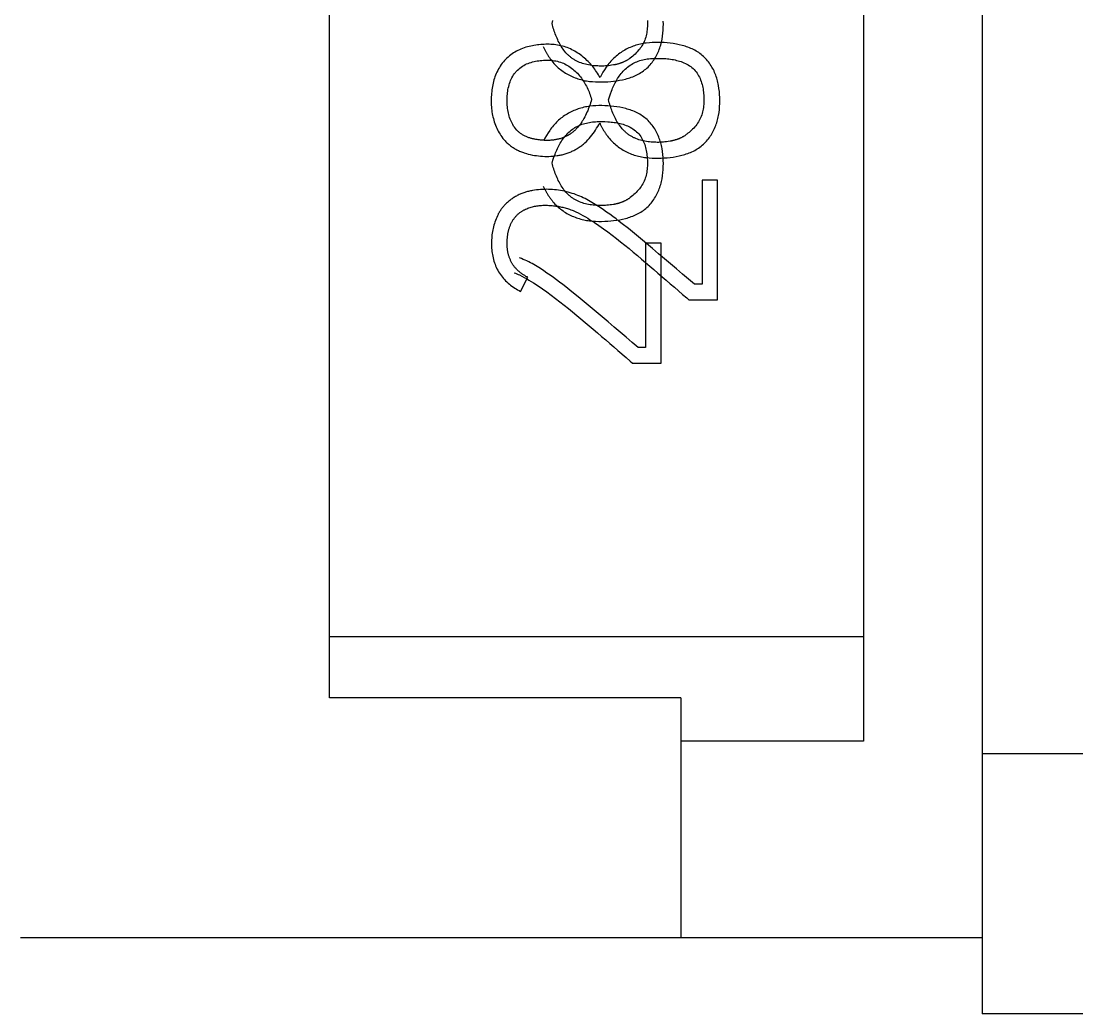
# Model space of a CAD drawing. Header units: inches. Extents: x 9000 to 22395, y 8106 to 17135.
# Drawn here: x 10300.83 to 10317.52, y 8293.79 to 8309.48 of the extents above; entities that cross this region are included whole.
import ezdxf

# ---------------------------------------------------------------- set-up
doc = ezdxf.new("R2010")
doc.units = ezdxf.units.IN
doc.header["$MEASUREMENT"] = 0
doc.layers.add('20000_FRONT_O', color=7, linetype='Continuous')
doc.layers.add('20500_FRONT_O_LABELING', color=7, linetype='Continuous')

msp = doc.modelspace()

# ---------------------------------------------------------------- linework, layer by layer
at = {"layer": '20000_FRONT_O', "linetype": 'Continuous'}
for p, q in [((10305.705, 8298.788), (10305.705, 8372.755)), ((10314.148, 8351.649), (10314.148, 8298.104)), ((10316.026, 8326.094), (10316.026, 8293.794)), ((10314.148, 8299.754), (10305.705, 8299.754)), ((10311.26, 8298.788), (10305.705, 8298.788)), ((10311.26, 8298.788), (10311.26, 8294.993)), ((10314.148, 8298.104), (10311.26, 8298.104)), ((10381.08, 8297.904), (10316.026, 8297.904)), ((10316.027, 8294.993), (10300.817, 8294.993)), ((10381.08, 8293.794), (10316.026, 8293.794))]:
    msp.add_line(p, q, dxfattribs=at)
at = {"layer": '20500_FRONT_O_LABELING', "linetype": 'Continuous'}
for p, q in [((10311.595, 8306.973), (10311.595, 8305.326)), ((10311.841, 8306.973), (10311.595, 8306.973)), ((10311.841, 8305.079), (10311.841, 8306.973)), ((10310.702, 8305.974), (10310.702, 8304.327)), ((10310.949, 8305.974), (10310.702, 8305.974)), ((10310.949, 8304.08), (10310.949, 8305.974)), ((10308.725, 8305.213), (10308.839, 8305.435)), ((10311.595, 8305.326), (10311.476, 8305.326)), ((10311.353, 8305.109), (10311.388, 8305.079)), ((10311.388, 8305.079), (10311.841, 8305.079)), ((10310.702, 8304.327), (10310.584, 8304.327)), ((10310.46, 8304.11), (10310.495, 8304.08)), ((10310.495, 8304.08), (10310.949, 8304.08))]:
    msp.add_line(p, q, dxfattribs=at)
for points in [[(10309.208, 8308.871), (10309.223, 8308.852), (10309.238, 8308.833), (10309.254, 8308.815), (10309.27, 8308.797), (10309.287, 8308.78), (10309.304, 8308.764), (10309.322, 8308.748), (10309.34, 8308.732), (10309.359, 8308.717), (10309.378, 8308.703), (10309.397, 8308.689), (10309.417, 8308.676), (10309.437, 8308.663), (10309.458, 8308.651), (10309.478, 8308.639), (10309.5, 8308.628), (10309.521, 8308.617), (10309.543, 8308.607), (10309.565, 8308.598), (10309.587, 8308.589), (10309.609, 8308.581), (10309.632, 8308.573), (10309.655, 8308.566), (10309.678, 8308.559), (10309.701, 8308.554), (10309.724, 8308.548), (10309.747, 8308.543), (10309.771, 8308.539), (10309.794, 8308.536), (10309.818, 8308.532), (10309.865, 8308.528), (10309.913, 8308.525), (10309.961, 8308.523), (10310.008, 8308.523), (10310.056, 8308.525), (10310.104, 8308.527), (10310.151, 8308.53), (10310.198, 8308.535), (10310.246, 8308.541), (10310.292, 8308.549), (10310.339, 8308.558), (10310.386, 8308.569), (10310.409, 8308.576), (10310.432, 8308.583), (10310.455, 8308.59), (10310.477, 8308.598), (10310.5, 8308.606), (10310.522, 8308.615), (10310.544, 8308.625), (10310.565, 8308.635), (10310.587, 8308.646), (10310.607, 8308.658), (10310.628, 8308.67), (10310.648, 8308.683), (10310.668, 8308.697), (10310.687, 8308.712), (10310.706, 8308.727), (10310.724, 8308.743), (10310.741, 8308.759), (10310.758, 8308.776), (10310.774, 8308.794), (10310.79, 8308.812), (10310.805, 8308.83), (10310.819, 8308.849), (10310.833, 8308.869), (10310.846, 8308.889), (10310.858, 8308.909), (10310.87, 8308.93), (10310.881, 8308.951), (10310.892, 8308.972), (10310.901, 8308.994), (10310.911, 8309.016), (10310.919, 8309.038), (10310.927, 8309.06), (10310.935, 8309.083), (10310.942, 8309.106), (10310.948, 8309.129), (10310.954, 8309.152), (10310.959, 8309.175), (10310.964, 8309.198), (10310.971, 8309.245), (10310.977, 8309.293), (10310.981, 8309.341), (10310.983, 8309.388), (10310.984, 8309.436), (10310.983, 8309.484)], [(10309.223, 8309.446), (10309.238, 8309.492)], [(10310.197, 8308.791), (10310.165, 8308.786), (10310.141, 8308.782), (10310.117, 8308.779), (10310.092, 8308.777), (10310.068, 8308.775), (10310.044, 8308.774), (10310.019, 8308.773), (10309.995, 8308.773), (10309.971, 8308.774), (10309.946, 8308.775), (10309.922, 8308.776), (10309.898, 8308.778), (10309.873, 8308.78), (10309.849, 8308.783), (10309.825, 8308.787), (10309.8, 8308.791), (10309.776, 8308.796), (10309.752, 8308.802), (10309.728, 8308.808), (10309.705, 8308.815), (10309.682, 8308.823), (10309.659, 8308.832), (10309.637, 8308.842), (10309.625, 8308.847), (10309.615, 8308.852), (10309.604, 8308.858), (10309.593, 8308.863), (10309.582, 8308.869), (10309.572, 8308.876), (10309.562, 8308.882), (10309.552, 8308.889), (10309.542, 8308.896), (10309.532, 8308.903), (10309.522, 8308.91), (10309.513, 8308.918), (10309.503, 8308.926), (10309.494, 8308.934), (10309.485, 8308.942), (10309.477, 8308.95), (10309.468, 8308.959), (10309.459, 8308.967), (10309.443, 8308.985), (10309.427, 8309.004), (10309.412, 8309.023), (10309.397, 8309.043), (10309.384, 8309.063), (10309.37, 8309.084), (10309.358, 8309.105), (10309.346, 8309.126), (10309.334, 8309.148), (10309.323, 8309.169), (10309.313, 8309.191), (10309.302, 8309.214), (10309.293, 8309.236), (10309.284, 8309.259), (10309.275, 8309.282), (10309.266, 8309.305), (10309.258, 8309.328), (10309.251, 8309.351), (10309.243, 8309.375), (10309.236, 8309.398), (10309.23, 8309.422), (10309.223, 8309.446)], [(10310.731, 8309.495), (10310.732, 8309.471), (10310.732, 8309.446), (10310.732, 8309.422), (10310.731, 8309.397), (10310.73, 8309.373), (10310.728, 8309.348), (10310.725, 8309.324), (10310.721, 8309.3), (10310.717, 8309.276), (10310.711, 8309.253), (10310.705, 8309.229), (10310.698, 8309.206), (10310.69, 8309.183), (10310.681, 8309.16), (10310.67, 8309.138), (10310.659, 8309.117), (10310.646, 8309.096), (10310.633, 8309.075), (10310.619, 8309.056), (10310.604, 8309.036), (10310.588, 8309.018), (10310.571, 8308.999), (10310.554, 8308.982), (10310.536, 8308.964), (10310.518, 8308.948), (10310.5, 8308.931), (10310.481, 8308.916), (10310.461, 8308.9)], [(10309.983, 8308.591), (10309.97, 8308.614), (10309.956, 8308.637), (10309.942, 8308.66), (10309.928, 8308.682), (10309.913, 8308.704), (10309.898, 8308.725), (10309.882, 8308.747), (10309.866, 8308.767), (10309.849, 8308.788), (10309.832, 8308.807), (10309.814, 8308.827), (10309.795, 8308.846), (10309.776, 8308.864), (10309.757, 8308.883), (10309.737, 8308.9), (10309.716, 8308.917), (10309.695, 8308.934), (10309.674, 8308.95), (10309.652, 8308.965), (10309.63, 8308.98), (10309.607, 8308.994), (10309.584, 8309.008), (10309.561, 8309.021), (10309.537, 8309.033), (10309.513, 8309.044), (10309.489, 8309.055), (10309.464, 8309.065), (10309.439, 8309.074), (10309.413, 8309.082), (10309.388, 8309.089), (10309.362, 8309.096), (10309.336, 8309.101), (10309.31, 8309.106), (10309.284, 8309.11), (10309.257, 8309.113), (10309.231, 8309.115), (10309.204, 8309.117), (10309.177, 8309.118), (10309.151, 8309.118), (10309.124, 8309.118), (10309.097, 8309.117), (10309.071, 8309.115), (10309.044, 8309.113), (10309.017, 8309.111), (10308.991, 8309.108), (10308.965, 8309.104), (10308.938, 8309.1), (10308.912, 8309.096), (10308.886, 8309.09), (10308.86, 8309.084), (10308.834, 8309.077), (10308.808, 8309.07), (10308.782, 8309.062), (10308.757, 8309.053), (10308.732, 8309.043), (10308.708, 8309.033), (10308.684, 8309.021), (10308.66, 8309.009), (10308.636, 8308.996), (10308.614, 8308.982), (10308.591, 8308.967), (10308.57, 8308.951), (10308.549, 8308.935), (10308.528, 8308.917), (10308.509, 8308.899), (10308.49, 8308.88), (10308.471, 8308.86), (10308.454, 8308.839), (10308.437, 8308.818), (10308.421, 8308.796), (10308.405, 8308.774), (10308.391, 8308.751), (10308.377, 8308.728), (10308.364, 8308.704), (10308.352, 8308.68), (10308.341, 8308.655), (10308.331, 8308.63), (10308.321, 8308.605), (10308.313, 8308.58), (10308.305, 8308.554), (10308.297, 8308.528), (10308.291, 8308.502), (10308.285, 8308.475), (10308.28, 8308.449), (10308.276, 8308.422), (10308.272, 8308.396), (10308.269, 8308.369), (10308.266, 8308.343), (10308.264, 8308.316), (10308.263, 8308.289), (10308.262, 8308.262), (10308.261, 8308.235), (10308.262, 8308.209), (10308.262, 8308.182), (10308.263, 8308.155), (10308.265, 8308.128), (10308.268, 8308.101), (10308.271, 8308.074), (10308.274, 8308.048), (10308.279, 8308.021), (10308.284, 8307.995), (10308.289, 8307.969), (10308.296, 8307.943), (10308.303, 8307.917), (10308.31, 8307.891), (10308.319, 8307.866), (10308.328, 8307.841), (10308.339, 8307.816), (10308.35, 8307.791), (10308.361, 8307.767), (10308.374, 8307.743), (10308.387, 8307.72), (10308.401, 8307.697), (10308.416, 8307.675), (10308.432, 8307.653), (10308.448, 8307.631), (10308.465, 8307.61), (10308.483, 8307.59)], [(10309.085, 8309.081), (10309.09, 8309.071), (10309.095, 8309.061), (10309.099, 8309.051), (10309.104, 8309.041), (10309.109, 8309.031), (10309.114, 8309.021), (10309.12, 8309.011), (10309.125, 8309.001), (10309.13, 8308.992), (10309.136, 8308.982), (10309.141, 8308.973), (10309.147, 8308.963), (10309.153, 8308.954), (10309.159, 8308.944), (10309.164, 8308.935), (10309.17, 8308.925), (10309.177, 8308.916), (10309.183, 8308.907), (10309.189, 8308.898), (10309.195, 8308.889), (10309.202, 8308.88), (10309.208, 8308.871)], [(10310.101, 8307.666), (10310.115, 8307.646), (10310.13, 8307.628), (10310.146, 8307.61), (10310.162, 8307.592), (10310.179, 8307.575), (10310.196, 8307.559), (10310.214, 8307.543), (10310.232, 8307.527), (10310.251, 8307.512), (10310.27, 8307.498), (10310.289, 8307.484), (10310.309, 8307.471), (10310.329, 8307.458), (10310.35, 8307.446), (10310.371, 8307.434), (10310.392, 8307.423), (10310.413, 8307.412), (10310.435, 8307.402), (10310.457, 8307.393), (10310.479, 8307.384), (10310.502, 8307.376), (10310.524, 8307.368), (10310.547, 8307.361), (10310.57, 8307.354), (10310.593, 8307.349), (10310.616, 8307.343), (10310.64, 8307.338), (10310.663, 8307.334), (10310.687, 8307.331), (10310.71, 8307.327), (10310.758, 8307.323), (10310.805, 8307.32), (10310.853, 8307.318), (10310.901, 8307.318), (10310.948, 8307.32), (10310.996, 8307.322), (10311.044, 8307.325), (10311.091, 8307.33), (10311.138, 8307.336), (10311.185, 8307.344), (10311.232, 8307.353), (10311.278, 8307.364), (10311.301, 8307.371), (10311.324, 8307.378), (10311.347, 8307.385), (10311.37, 8307.393), (10311.392, 8307.401), (10311.414, 8307.41), (10311.436, 8307.42), (10311.458, 8307.43), (10311.479, 8307.441), (10311.5, 8307.453), (10311.52, 8307.465), (10311.541, 8307.478), (10311.56, 8307.492), (10311.58, 8307.507), (10311.598, 8307.522), (10311.616, 8307.538), (10311.634, 8307.554), (10311.65, 8307.571), (10311.666, 8307.589), (10311.682, 8307.607), (10311.697, 8307.625), (10311.711, 8307.644), (10311.725, 8307.664), (10311.738, 8307.684), (10311.75, 8307.704), (10311.762, 8307.725), (10311.773, 8307.746), (10311.784, 8307.767), (10311.794, 8307.789), (10311.803, 8307.811), (10311.812, 8307.833), (10311.82, 8307.855), (10311.827, 8307.878), (10311.834, 8307.901), (10311.84, 8307.924), (10311.846, 8307.947), (10311.851, 8307.97), (10311.856, 8307.993), (10311.864, 8308.04), (10311.87, 8308.088), (10311.874, 8308.136), (10311.876, 8308.183), (10311.876, 8308.231), (10311.875, 8308.279), (10311.873, 8308.327), (10311.869, 8308.374), (10311.863, 8308.421), (10311.856, 8308.468), (10311.851, 8308.492), (10311.846, 8308.515), (10311.841, 8308.538), (10311.834, 8308.561), (10311.828, 8308.584), (10311.82, 8308.607), (10311.813, 8308.629), (10311.804, 8308.652), (10311.795, 8308.674), (10311.785, 8308.696), (10311.775, 8308.717), (10311.763, 8308.738), (10311.752, 8308.759), (10311.739, 8308.78), (10311.726, 8308.8), (10311.712, 8308.82), (10311.698, 8308.839), (10311.683, 8308.857), (10311.668, 8308.876), (10311.652, 8308.893), (10311.635, 8308.91), (10311.618, 8308.927), (10311.6, 8308.942), (10311.582, 8308.957), (10311.563, 8308.972), (10311.543, 8308.986), (10311.523, 8308.999), (10311.503, 8309.011), (10311.482, 8309.023), (10311.461, 8309.034), (10311.439, 8309.044), (10311.417, 8309.054), (10311.395, 8309.064), (10311.373, 8309.072), (10311.35, 8309.08), (10311.328, 8309.088), (10311.305, 8309.095), (10311.282, 8309.101), (10311.235, 8309.112), (10311.189, 8309.122), (10311.141, 8309.13), (10311.094, 8309.136), (10311.046, 8309.141), (10310.999, 8309.144), (10310.952, 8309.147), (10310.904, 8309.148), (10310.857, 8309.148), (10310.809, 8309.146), (10310.762, 8309.143), (10310.714, 8309.138), (10310.69, 8309.135), (10310.667, 8309.131), (10310.643, 8309.126), (10310.62, 8309.121), (10310.597, 8309.116), (10310.574, 8309.109), (10310.551, 8309.103), (10310.528, 8309.095), (10310.506, 8309.087), (10310.483, 8309.079), (10310.461, 8309.069), (10310.439, 8309.06), (10310.418, 8309.049), (10310.396, 8309.039), (10310.375, 8309.027), (10310.354, 8309.015), (10310.334, 8309.003), (10310.314, 8308.99), (10310.294, 8308.976), (10310.275, 8308.962), (10310.257, 8308.948), (10310.238, 8308.932), (10310.22, 8308.917), (10310.203, 8308.901), (10310.186, 8308.884), (10310.169, 8308.867), (10310.153, 8308.849), (10310.137, 8308.831), (10310.122, 8308.813), (10310.107, 8308.794), (10310.093, 8308.775), (10310.079, 8308.755), (10310.053, 8308.716), (10310.028, 8308.675), (10310.005, 8308.633), (10309.983, 8308.591)], [(10310.116, 8308.241), (10310.13, 8308.287), (10310.146, 8308.333), (10310.163, 8308.379), (10310.172, 8308.401), (10310.181, 8308.424), (10310.191, 8308.446), (10310.201, 8308.468), (10310.212, 8308.49), (10310.223, 8308.511), (10310.235, 8308.533), (10310.247, 8308.554), (10310.259, 8308.575), (10310.273, 8308.596), (10310.287, 8308.616), (10310.301, 8308.636), (10310.316, 8308.655), (10310.332, 8308.674), (10310.348, 8308.692), (10310.365, 8308.71), (10310.382, 8308.727), (10310.401, 8308.743), (10310.419, 8308.759), (10310.439, 8308.774), (10310.458, 8308.787), (10310.479, 8308.801), (10310.5, 8308.813), (10310.521, 8308.824), (10310.543, 8308.834), (10310.566, 8308.843), (10310.588, 8308.852), (10310.611, 8308.86), (10310.635, 8308.867), (10310.658, 8308.873), (10310.682, 8308.878), (10310.706, 8308.883), (10310.73, 8308.887), (10310.754, 8308.89), (10310.779, 8308.892), (10310.803, 8308.894), (10310.828, 8308.895), (10310.852, 8308.896), (10310.901, 8308.896), (10310.95, 8308.895), (10310.999, 8308.893), (10311.024, 8308.891), (10311.048, 8308.889), (10311.072, 8308.886), (10311.096, 8308.883), (10311.121, 8308.879), (10311.145, 8308.875), (10311.169, 8308.87), (10311.193, 8308.864), (10311.216, 8308.859), (10311.24, 8308.852), (10311.264, 8308.844), (10311.287, 8308.836), (10311.31, 8308.826), (10311.332, 8308.816), (10311.354, 8308.805), (10311.375, 8308.793), (10311.396, 8308.78), (10311.416, 8308.766), (10311.435, 8308.751), (10311.453, 8308.735), (10311.471, 8308.718), (10311.487, 8308.7), (10311.503, 8308.682), (10311.517, 8308.662), (10311.53, 8308.641), (10311.542, 8308.62), (10311.553, 8308.598), (10311.564, 8308.576), (10311.573, 8308.554), (10311.581, 8308.531), (10311.589, 8308.508), (10311.595, 8308.484), (10311.601, 8308.46), (10311.606, 8308.436), (10311.611, 8308.412), (10311.614, 8308.388), (10311.617, 8308.363), (10311.62, 8308.339), (10311.622, 8308.314), (10311.623, 8308.29), (10311.624, 8308.266), (10311.625, 8308.241), (10311.624, 8308.217), (10311.624, 8308.192), (10311.622, 8308.168), (10311.62, 8308.143), (10311.617, 8308.119), (10311.614, 8308.095), (10311.609, 8308.071), (10311.604, 8308.048), (10311.598, 8308.024), (10311.59, 8308.001), (10311.582, 8307.978), (10311.573, 8307.955), (10311.563, 8307.933), (10311.551, 8307.912), (10311.539, 8307.891), (10311.525, 8307.87), (10311.511, 8307.851), (10311.496, 8307.831), (10311.48, 8307.813), (10311.464, 8307.794), (10311.446, 8307.777), (10311.429, 8307.759), (10311.411, 8307.743), (10311.392, 8307.726), (10311.373, 8307.711), (10311.354, 8307.695)], [(10310.461, 8308.9), (10310.455, 8308.895), (10310.449, 8308.891), (10310.442, 8308.886), (10310.436, 8308.882), (10310.429, 8308.878), (10310.423, 8308.874), (10310.416, 8308.869), (10310.409, 8308.865), (10310.403, 8308.862), (10310.396, 8308.858), (10310.389, 8308.854), (10310.382, 8308.851), (10310.375, 8308.847), (10310.368, 8308.844), (10310.361, 8308.841), (10310.354, 8308.838), (10310.347, 8308.834), (10310.339, 8308.831), (10310.332, 8308.829), (10310.325, 8308.826), (10310.318, 8308.823), (10310.31, 8308.82), (10310.303, 8308.818), (10310.296, 8308.815), (10310.288, 8308.813), (10310.281, 8308.811), (10310.273, 8308.809), (10310.266, 8308.806), (10310.258, 8308.804), (10310.251, 8308.802), (10310.243, 8308.801), (10310.235, 8308.799), (10310.228, 8308.797), (10310.22, 8308.795), (10310.213, 8308.794), (10310.205, 8308.792), (10310.197, 8308.791)], [(10308.661, 8307.767), (10308.645, 8307.786), (10308.63, 8307.806), (10308.616, 8307.826), (10308.603, 8307.848), (10308.591, 8307.869), (10308.58, 8307.891), (10308.57, 8307.914), (10308.56, 8307.937), (10308.552, 8307.96), (10308.545, 8307.984), (10308.538, 8308.008), (10308.533, 8308.032), (10308.528, 8308.056), (10308.524, 8308.081), (10308.52, 8308.105), (10308.517, 8308.13), (10308.515, 8308.154), (10308.514, 8308.179), (10308.513, 8308.204), (10308.512, 8308.229), (10308.513, 8308.254), (10308.514, 8308.279), (10308.515, 8308.303), (10308.517, 8308.328), (10308.52, 8308.353), (10308.523, 8308.377), (10308.527, 8308.402), (10308.532, 8308.426), (10308.538, 8308.451), (10308.544, 8308.475), (10308.552, 8308.499), (10308.56, 8308.522), (10308.569, 8308.545), (10308.579, 8308.568), (10308.59, 8308.59), (10308.602, 8308.612), (10308.615, 8308.633), (10308.629, 8308.654), (10308.637, 8308.664), (10308.644, 8308.673), (10308.652, 8308.683), (10308.661, 8308.692), (10308.669, 8308.701), (10308.678, 8308.71), (10308.696, 8308.727), (10308.715, 8308.743), (10308.735, 8308.758), (10308.756, 8308.771), (10308.777, 8308.784), (10308.799, 8308.796), (10308.822, 8308.807), (10308.845, 8308.816), (10308.868, 8308.825), (10308.892, 8308.832), (10308.916, 8308.839), (10308.94, 8308.845), (10308.964, 8308.85), (10308.989, 8308.854), (10309.014, 8308.858), (10309.038, 8308.861), (10309.063, 8308.864), (10309.088, 8308.866), (10309.113, 8308.867), (10309.138, 8308.867), (10309.162, 8308.867), (10309.187, 8308.867), (10309.212, 8308.865), (10309.236, 8308.863), (10309.261, 8308.859), (10309.285, 8308.855), (10309.309, 8308.849), (10309.333, 8308.843), (10309.357, 8308.835), (10309.381, 8308.827), (10309.404, 8308.817), (10309.426, 8308.807), (10309.448, 8308.795), (10309.47, 8308.783), (10309.491, 8308.77), (10309.512, 8308.756), (10309.532, 8308.741), (10309.551, 8308.726), (10309.57, 8308.71), (10309.589, 8308.694), (10309.606, 8308.676), (10309.624, 8308.659), (10309.64, 8308.64), (10309.656, 8308.622), (10309.672, 8308.602), (10309.687, 8308.583), (10309.702, 8308.563), (10309.716, 8308.542), (10309.729, 8308.521), (10309.742, 8308.5), (10309.755, 8308.478), (10309.766, 8308.456), (10309.778, 8308.433), (10309.789, 8308.411), (10309.799, 8308.388), (10309.809, 8308.364), (10309.818, 8308.341), (10309.826, 8308.317), (10309.834, 8308.294), (10309.842, 8308.27), (10309.849, 8308.246)], [(10309.849, 8308.246), (10309.841, 8308.22), (10309.833, 8308.194), (10309.825, 8308.168), (10309.816, 8308.143), (10309.806, 8308.118), (10309.797, 8308.092), (10309.787, 8308.067), (10309.776, 8308.043), (10309.765, 8308.018), (10309.753, 8307.994), (10309.741, 8307.97), (10309.728, 8307.947), (10309.715, 8307.924), (10309.708, 8307.912), (10309.701, 8307.901), (10309.693, 8307.89), (10309.686, 8307.879), (10309.678, 8307.868), (10309.671, 8307.857), (10309.663, 8307.846), (10309.655, 8307.836), (10309.646, 8307.825), (10309.638, 8307.815), (10309.629, 8307.805), (10309.62, 8307.795), (10309.611, 8307.785), (10309.602, 8307.775), (10309.592, 8307.766), (10309.582, 8307.757), (10309.572, 8307.748), (10309.562, 8307.739), (10309.552, 8307.73), (10309.541, 8307.722), (10309.53, 8307.714), (10309.519, 8307.706), (10309.508, 8307.699), (10309.497, 8307.691), (10309.486, 8307.684), (10309.474, 8307.678), (10309.462, 8307.671), (10309.45, 8307.665), (10309.438, 8307.659), (10309.426, 8307.654), (10309.414, 8307.648), (10309.401, 8307.643), (10309.388, 8307.639), (10309.376, 8307.634), (10309.363, 8307.63), (10309.35, 8307.626), (10309.337, 8307.623), (10309.324, 8307.619), (10309.311, 8307.616), (10309.298, 8307.613), (10309.285, 8307.611), (10309.271, 8307.609), (10309.258, 8307.607), (10309.245, 8307.605), (10309.231, 8307.603), (10309.218, 8307.602), (10309.204, 8307.601), (10309.191, 8307.6), (10309.177, 8307.6), (10309.164, 8307.599)], [(10311.09, 8307.586), (10311.058, 8307.581), (10311.033, 8307.577), (10311.009, 8307.574), (10310.985, 8307.572), (10310.961, 8307.57), (10310.936, 8307.569), (10310.912, 8307.568), (10310.887, 8307.568), (10310.863, 8307.569), (10310.839, 8307.57), (10310.814, 8307.571), (10310.79, 8307.573), (10310.766, 8307.575), (10310.741, 8307.578), (10310.717, 8307.582), (10310.693, 8307.586), (10310.669, 8307.591), (10310.645, 8307.597), (10310.621, 8307.603), (10310.597, 8307.61), (10310.574, 8307.618), (10310.551, 8307.627), (10310.529, 8307.637), (10310.518, 8307.642), (10310.507, 8307.647), (10310.496, 8307.653), (10310.485, 8307.658), (10310.475, 8307.664), (10310.464, 8307.671), (10310.454, 8307.677), (10310.444, 8307.684), (10310.434, 8307.691), (10310.424, 8307.698), (10310.415, 8307.705), (10310.405, 8307.713), (10310.396, 8307.721), (10310.387, 8307.729), (10310.378, 8307.737), (10310.369, 8307.745), (10310.36, 8307.754), (10310.352, 8307.762), (10310.335, 8307.78), (10310.32, 8307.799), (10310.304, 8307.818), (10310.29, 8307.838), (10310.276, 8307.858), (10310.263, 8307.879), (10310.25, 8307.9), (10310.238, 8307.921), (10310.226, 8307.943), (10310.215, 8307.964), (10310.205, 8307.986), (10310.195, 8308.009), (10310.185, 8308.031), (10310.176, 8308.054), (10310.167, 8308.077), (10310.159, 8308.1), (10310.151, 8308.123), (10310.143, 8308.146), (10310.136, 8308.17), (10310.129, 8308.193), (10310.122, 8308.217), (10310.116, 8308.241)], [(10309.208, 8306.666), (10309.223, 8306.647), (10309.238, 8306.629), (10309.254, 8306.611), (10309.27, 8306.593), (10309.287, 8306.576), (10309.304, 8306.559), (10309.322, 8306.543), (10309.34, 8306.528), (10309.359, 8306.513), (10309.378, 8306.499), (10309.397, 8306.485), (10309.417, 8306.471), (10309.437, 8306.459), (10309.458, 8306.446), (10309.478, 8306.435), (10309.5, 8306.424), (10309.521, 8306.413), (10309.543, 8306.403), (10309.565, 8306.394), (10309.587, 8306.385), (10309.609, 8306.377), (10309.632, 8306.369), (10309.655, 8306.362), (10309.678, 8306.355), (10309.701, 8306.349), (10309.724, 8306.344), (10309.747, 8306.339), (10309.771, 8306.335), (10309.794, 8306.331), (10309.818, 8306.328), (10309.865, 8306.323), (10309.913, 8306.32), (10309.961, 8306.319), (10310.008, 8306.319), (10310.056, 8306.32), (10310.104, 8306.323), (10310.151, 8306.326), (10310.198, 8306.331), (10310.246, 8306.337), (10310.293, 8306.345), (10310.339, 8306.354), (10310.386, 8306.365), (10310.409, 8306.371), (10310.432, 8306.378), (10310.455, 8306.386), (10310.477, 8306.394), (10310.5, 8306.402), (10310.522, 8306.411), (10310.544, 8306.421), (10310.565, 8306.431), (10310.587, 8306.442), (10310.607, 8306.454), (10310.628, 8306.466), (10310.648, 8306.479), (10310.668, 8306.493), (10310.687, 8306.507), (10310.706, 8306.523), (10310.724, 8306.538), (10310.741, 8306.555), (10310.758, 8306.572), (10310.774, 8306.589), (10310.79, 8306.607), (10310.805, 8306.626), (10310.819, 8306.645), (10310.833, 8306.665), (10310.846, 8306.684), (10310.858, 8306.705), (10310.87, 8306.726), (10310.881, 8306.747), (10310.892, 8306.768), (10310.901, 8306.79), (10310.911, 8306.812), (10310.919, 8306.834), (10310.927, 8306.856), (10310.935, 8306.879), (10310.942, 8306.901), (10310.948, 8306.924), (10310.954, 8306.947), (10310.959, 8306.971), (10310.964, 8306.994), (10310.971, 8307.041), (10310.977, 8307.089), (10310.981, 8307.136), (10310.983, 8307.184), (10310.984, 8307.232), (10310.983, 8307.28), (10310.98, 8307.328), (10310.976, 8307.375), (10310.971, 8307.422), (10310.963, 8307.469), (10310.959, 8307.492), (10310.954, 8307.516), (10310.948, 8307.539), (10310.942, 8307.562), (10310.935, 8307.585), (10310.928, 8307.607), (10310.92, 8307.63), (10310.912, 8307.652), (10310.902, 8307.674), (10310.893, 8307.696), (10310.882, 8307.718), (10310.871, 8307.739), (10310.859, 8307.76), (10310.847, 8307.781), (10310.834, 8307.801), (10310.82, 8307.82), (10310.806, 8307.839), (10310.791, 8307.858), (10310.775, 8307.876), (10310.759, 8307.894), (10310.743, 8307.911), (10310.726, 8307.927), (10310.708, 8307.943), (10310.689, 8307.958), (10310.67, 8307.973), (10310.651, 8307.986), (10310.631, 8307.999), (10310.61, 8308.012), (10310.59, 8308.024), (10310.568, 8308.035), (10310.547, 8308.045), (10310.525, 8308.055), (10310.503, 8308.064), (10310.481, 8308.073), (10310.458, 8308.081), (10310.435, 8308.088), (10310.413, 8308.095), (10310.389, 8308.102), (10310.343, 8308.113), (10310.296, 8308.123), (10310.249, 8308.13), (10310.201, 8308.137), (10310.154, 8308.141), (10310.107, 8308.145), (10310.059, 8308.147), (10310.012, 8308.149), (10309.964, 8308.149), (10309.917, 8308.147), (10309.869, 8308.144), (10309.822, 8308.139), (10309.798, 8308.136), (10309.774, 8308.132), (10309.751, 8308.127), (10309.727, 8308.122), (10309.704, 8308.116), (10309.681, 8308.11), (10309.658, 8308.103), (10309.636, 8308.096), (10309.613, 8308.088), (10309.591, 8308.079), (10309.569, 8308.07), (10309.547, 8308.06), (10309.525, 8308.05), (10309.504, 8308.039), (10309.483, 8308.028), (10309.462, 8308.016), (10309.442, 8308.003), (10309.422, 8307.99), (10309.402, 8307.977), (10309.383, 8307.963), (10309.364, 8307.948), (10309.346, 8307.933), (10309.328, 8307.917), (10309.31, 8307.901), (10309.293, 8307.885), (10309.277, 8307.867), (10309.26, 8307.85), (10309.245, 8307.832), (10309.229, 8307.813), (10309.215, 8307.795), (10309.2, 8307.776), (10309.186, 8307.756), (10309.16, 8307.717), (10309.135, 8307.676), (10309.112, 8307.634), (10309.09, 8307.592)], [(10309.223, 8307.241), (10309.238, 8307.288), (10309.254, 8307.334), (10309.271, 8307.38), (10309.28, 8307.402), (10309.289, 8307.424), (10309.299, 8307.447), (10309.309, 8307.469), (10309.32, 8307.491), (10309.331, 8307.512), (10309.342, 8307.534), (10309.354, 8307.555), (10309.367, 8307.576), (10309.38, 8307.597), (10309.394, 8307.617), (10309.409, 8307.637), (10309.424, 8307.656), (10309.439, 8307.675), (10309.456, 8307.693), (10309.473, 8307.711), (10309.49, 8307.728), (10309.508, 8307.744), (10309.527, 8307.76), (10309.546, 8307.774), (10309.566, 8307.788), (10309.586, 8307.801), (10309.607, 8307.813), (10309.629, 8307.825), (10309.651, 8307.835), (10309.673, 8307.844), (10309.696, 8307.853), (10309.719, 8307.86), (10309.742, 8307.867), (10309.766, 8307.873), (10309.79, 8307.879), (10309.814, 8307.883), (10309.838, 8307.887), (10309.862, 8307.89), (10309.886, 8307.893), (10309.911, 8307.895), (10309.935, 8307.896), (10309.96, 8307.897), (10310.009, 8307.897), (10310.058, 8307.896), (10310.107, 8307.893), (10310.131, 8307.892), (10310.156, 8307.889), (10310.18, 8307.887), (10310.204, 8307.883), (10310.228, 8307.88), (10310.252, 8307.875), (10310.276, 8307.871), (10310.3, 8307.865), (10310.324, 8307.859), (10310.348, 8307.853), (10310.371, 8307.845), (10310.394, 8307.837), (10310.417, 8307.827), (10310.44, 8307.817), (10310.461, 8307.806), (10310.483, 8307.794), (10310.503, 8307.781), (10310.523, 8307.767), (10310.543, 8307.752), (10310.561, 8307.736), (10310.578, 8307.719), (10310.595, 8307.701), (10310.61, 8307.682), (10310.625, 8307.663), (10310.638, 8307.642), (10310.65, 8307.621), (10310.661, 8307.599), (10310.671, 8307.577), (10310.68, 8307.555), (10310.689, 8307.532), (10310.696, 8307.508), (10310.703, 8307.485), (10310.709, 8307.461), (10310.714, 8307.437), (10310.718, 8307.413), (10310.722, 8307.388), (10310.725, 8307.364), (10310.727, 8307.34), (10310.729, 8307.315), (10310.731, 8307.291), (10310.732, 8307.266), (10310.732, 8307.242), (10310.732, 8307.217), (10310.731, 8307.193), (10310.73, 8307.169), (10310.728, 8307.144), (10310.725, 8307.12), (10310.721, 8307.096), (10310.717, 8307.072), (10310.711, 8307.048), (10310.705, 8307.025), (10310.698, 8307.002), (10310.69, 8306.979), (10310.681, 8306.956), (10310.67, 8306.934), (10310.659, 8306.912), (10310.646, 8306.891), (10310.633, 8306.871), (10310.619, 8306.851), (10310.604, 8306.832), (10310.588, 8306.813), (10310.571, 8306.795), (10310.554, 8306.777), (10310.536, 8306.76), (10310.518, 8306.743), (10310.5, 8306.727), (10310.481, 8306.711), (10310.461, 8306.696)], [(10308.483, 8307.59), (10308.495, 8307.578), (10308.506, 8307.566), (10308.518, 8307.555), (10308.53, 8307.544), (10308.543, 8307.533), (10308.556, 8307.523), (10308.569, 8307.513), (10308.582, 8307.503), (10308.595, 8307.494), (10308.609, 8307.485), (10308.622, 8307.476), (10308.636, 8307.468), (10308.651, 8307.459), (10308.665, 8307.452), (10308.679, 8307.444), (10308.694, 8307.437), (10308.709, 8307.43), (10308.724, 8307.424), (10308.739, 8307.418), (10308.754, 8307.412), (10308.77, 8307.406), (10308.785, 8307.401), (10308.817, 8307.391), (10308.848, 8307.382), (10308.88, 8307.375), (10308.912, 8307.368), (10308.945, 8307.362), (10308.977, 8307.358), (10309.009, 8307.354), (10309.042, 8307.35), (10309.074, 8307.348), (10309.107, 8307.347), (10309.14, 8307.346), (10309.172, 8307.347), (10309.205, 8307.348), (10309.238, 8307.35), (10309.27, 8307.354), (10309.303, 8307.358), (10309.319, 8307.36), (10309.335, 8307.363), (10309.351, 8307.366), (10309.367, 8307.369), (10309.383, 8307.373), (10309.399, 8307.377), (10309.415, 8307.381), (10309.431, 8307.386), (10309.447, 8307.391), (10309.462, 8307.396), (10309.478, 8307.402), (10309.493, 8307.407), (10309.509, 8307.413), (10309.524, 8307.42), (10309.539, 8307.427), (10309.554, 8307.434), (10309.568, 8307.441), (10309.583, 8307.449), (10309.597, 8307.456), (10309.612, 8307.465), (10309.626, 8307.473), (10309.639, 8307.482), (10309.653, 8307.491), (10309.667, 8307.5), (10309.68, 8307.51), (10309.693, 8307.519), (10309.706, 8307.529), (10309.719, 8307.54), (10309.731, 8307.55), (10309.743, 8307.561), (10309.767, 8307.584), (10309.79, 8307.607), (10309.812, 8307.631), (10309.833, 8307.656), (10309.854, 8307.681), (10309.874, 8307.708), (10309.893, 8307.734), (10309.911, 8307.762), (10309.929, 8307.79), (10309.946, 8307.818), (10309.962, 8307.847), (10309.978, 8307.876)], [(10309.164, 8307.599), (10309.139, 8307.599), (10309.126, 8307.6), (10309.114, 8307.6), (10309.102, 8307.6), (10309.089, 8307.601), (10309.077, 8307.602), (10309.064, 8307.603), (10309.052, 8307.604), (10309.039, 8307.605), (10309.027, 8307.606), (10309.015, 8307.607), (10309.003, 8307.609), (10308.99, 8307.611), (10308.978, 8307.613), (10308.966, 8307.615), (10308.954, 8307.617), (10308.942, 8307.619), (10308.929, 8307.622), (10308.917, 8307.625), (10308.906, 8307.628), (10308.894, 8307.631), (10308.882, 8307.634), (10308.87, 8307.638), (10308.858, 8307.642), (10308.846, 8307.646), (10308.835, 8307.65), (10308.823, 8307.655), (10308.812, 8307.66), (10308.801, 8307.665), (10308.789, 8307.67), (10308.778, 8307.676), (10308.767, 8307.682), (10308.757, 8307.688), (10308.746, 8307.695), (10308.736, 8307.701), (10308.726, 8307.709), (10308.716, 8307.716), (10308.706, 8307.724), (10308.696, 8307.732), (10308.687, 8307.74), (10308.678, 8307.749), (10308.674, 8307.753), (10308.669, 8307.757), (10308.665, 8307.762), (10308.661, 8307.767)], [(10309.978, 8307.876), (10309.982, 8307.866), (10309.987, 8307.856), (10309.992, 8307.846), (10309.997, 8307.836), (10310.002, 8307.826), (10310.007, 8307.816), (10310.012, 8307.806), (10310.017, 8307.796), (10310.023, 8307.787), (10310.028, 8307.777), (10310.034, 8307.767), (10310.039, 8307.758), (10310.045, 8307.748), (10310.051, 8307.739), (10310.057, 8307.73), (10310.063, 8307.72), (10310.069, 8307.711), (10310.075, 8307.702), (10310.081, 8307.693), (10310.088, 8307.684), (10310.094, 8307.675), (10310.101, 8307.666)], [(10311.354, 8307.695), (10311.347, 8307.69), (10311.341, 8307.686), (10311.335, 8307.681), (10311.328, 8307.677), (10311.322, 8307.673), (10311.315, 8307.668), (10311.309, 8307.664), (10311.302, 8307.66), (10311.295, 8307.657), (10311.288, 8307.653), (10311.281, 8307.649), (10311.274, 8307.646), (10311.267, 8307.642), (10311.26, 8307.639), (10311.253, 8307.636), (10311.246, 8307.633), (10311.239, 8307.629), (10311.232, 8307.626), (10311.225, 8307.624), (10311.217, 8307.621), (10311.21, 8307.618), (10311.203, 8307.615), (10311.195, 8307.613), (10311.188, 8307.61), (10311.18, 8307.608), (10311.173, 8307.606), (10311.166, 8307.604), (10311.158, 8307.601), (10311.151, 8307.599), (10311.143, 8307.597), (10311.135, 8307.596), (10311.128, 8307.594), (10311.12, 8307.592), (10311.113, 8307.59), (10311.105, 8307.589), (10311.097, 8307.587), (10311.09, 8307.586)], [(10310.197, 8306.587), (10310.165, 8306.581), (10310.141, 8306.578), (10310.117, 8306.575), (10310.092, 8306.573), (10310.068, 8306.571), (10310.044, 8306.57), (10310.019, 8306.569), (10309.995, 8306.569), (10309.971, 8306.569), (10309.946, 8306.57), (10309.922, 8306.572), (10309.898, 8306.574), (10309.873, 8306.576), (10309.849, 8306.579), (10309.825, 8306.582), (10309.8, 8306.587), (10309.776, 8306.592), (10309.752, 8306.597), (10309.728, 8306.604), (10309.705, 8306.611), (10309.682, 8306.619), (10309.659, 8306.628), (10309.637, 8306.637), (10309.625, 8306.643), (10309.615, 8306.648), (10309.604, 8306.653), (10309.593, 8306.659), (10309.582, 8306.665), (10309.572, 8306.671), (10309.562, 8306.678), (10309.552, 8306.685), (10309.542, 8306.691), (10309.532, 8306.699), (10309.522, 8306.706), (10309.513, 8306.714), (10309.503, 8306.721), (10309.494, 8306.729), (10309.485, 8306.737), (10309.477, 8306.746), (10309.468, 8306.754), (10309.459, 8306.763), (10309.443, 8306.781), (10309.427, 8306.8), (10309.412, 8306.819), (10309.397, 8306.839), (10309.384, 8306.859), (10309.37, 8306.879), (10309.358, 8306.9), (10309.346, 8306.922), (10309.334, 8306.943), (10309.323, 8306.965), (10309.313, 8306.987), (10309.302, 8307.009), (10309.293, 8307.032), (10309.284, 8307.055), (10309.275, 8307.077), (10309.266, 8307.1), (10309.258, 8307.124), (10309.251, 8307.147), (10309.243, 8307.17), (10309.236, 8307.194), (10309.23, 8307.218), (10309.223, 8307.241)], [(10309.603, 8306.741), (10309.573, 8306.752), (10309.542, 8306.762), (10309.512, 8306.772), (10309.481, 8306.78), (10309.45, 8306.788), (10309.419, 8306.796), (10309.388, 8306.802), (10309.357, 8306.808), (10309.325, 8306.812), (10309.294, 8306.816), (10309.262, 8306.82), (10309.23, 8306.822), (10309.199, 8306.824), (10309.167, 8306.825), (10309.135, 8306.826), (10309.104, 8306.825), (10309.072, 8306.824), (10309.041, 8306.822), (10309.009, 8306.819), (10308.978, 8306.816), (10308.946, 8306.812), (10308.915, 8306.806), (10308.899, 8306.804), (10308.884, 8306.8), (10308.868, 8306.797), (10308.853, 8306.793), (10308.837, 8306.79), (10308.822, 8306.785), (10308.806, 8306.781), (10308.791, 8306.776), (10308.776, 8306.771), (10308.761, 8306.766), (10308.746, 8306.76), (10308.732, 8306.755), (10308.717, 8306.748), (10308.702, 8306.742), (10308.688, 8306.735), (10308.674, 8306.728), (10308.66, 8306.72), (10308.646, 8306.712), (10308.632, 8306.704), (10308.619, 8306.696), (10308.606, 8306.687), (10308.592, 8306.678), (10308.579, 8306.669), (10308.567, 8306.659), (10308.554, 8306.649), (10308.542, 8306.639), (10308.529, 8306.629), (10308.517, 8306.618), (10308.506, 8306.607), (10308.494, 8306.596), (10308.482, 8306.585), (10308.471, 8306.574)], [(10309.085, 8306.877), (10309.09, 8306.866), (10309.095, 8306.856), (10309.099, 8306.846), (10309.104, 8306.836), (10309.109, 8306.827), (10309.114, 8306.817), (10309.12, 8306.807), (10309.125, 8306.797), (10309.13, 8306.787), (10309.136, 8306.778), (10309.141, 8306.768), (10309.147, 8306.759), (10309.153, 8306.749), (10309.159, 8306.74), (10309.164, 8306.73), (10309.17, 8306.721), (10309.177, 8306.712), (10309.183, 8306.703), (10309.189, 8306.694), (10309.195, 8306.684), (10309.202, 8306.675), (10309.208, 8306.666)], [(10311.476, 8305.326), (10311.382, 8305.406), (10311.287, 8305.487), (10311.193, 8305.567), (10311.098, 8305.648), (10311.004, 8305.728), (10310.909, 8305.808), (10310.814, 8305.888), (10310.719, 8305.968), (10310.624, 8306.047), (10310.528, 8306.126), (10310.432, 8306.204), (10310.334, 8306.281), (10310.285, 8306.319), (10310.236, 8306.357), (10310.187, 8306.394), (10310.137, 8306.431), (10310.086, 8306.467), (10310.036, 8306.502), (10309.985, 8306.537), (10309.933, 8306.571), (10309.881, 8306.604), (10309.828, 8306.635), (10309.801, 8306.65), (10309.774, 8306.665), (10309.746, 8306.679), (10309.718, 8306.693), (10309.69, 8306.706), (10309.661, 8306.718), (10309.632, 8306.73), (10309.603, 8306.741)], [(10308.471, 8306.574), (10308.466, 8306.568), (10308.46, 8306.562), (10308.455, 8306.556), (10308.45, 8306.549), (10308.445, 8306.543), (10308.439, 8306.537), (10308.435, 8306.531), (10308.43, 8306.524), (10308.425, 8306.518), (10308.42, 8306.511), (10308.416, 8306.504), (10308.411, 8306.498), (10308.407, 8306.491), (10308.402, 8306.484), (10308.398, 8306.477), (10308.394, 8306.471), (10308.39, 8306.464), (10308.385, 8306.457), (10308.381, 8306.45), (10308.378, 8306.443), (10308.374, 8306.436), (10308.37, 8306.428)], [(10308.725, 8306.465), (10308.733, 8306.471), (10308.741, 8306.476), (10308.749, 8306.481), (10308.757, 8306.486), (10308.765, 8306.49), (10308.773, 8306.495), (10308.781, 8306.499), (10308.79, 8306.504), (10308.806, 8306.512), (10308.823, 8306.519), (10308.841, 8306.526), (10308.858, 8306.533), (10308.876, 8306.539), (10308.894, 8306.544), (10308.912, 8306.549), (10308.93, 8306.553), (10308.948, 8306.557), (10308.966, 8306.561), (10308.985, 8306.564), (10309.003, 8306.566), (10309.022, 8306.569), (10309.041, 8306.57), (10309.059, 8306.572), (10309.078, 8306.573), (10309.097, 8306.573), (10309.115, 8306.574), (10309.134, 8306.574), (10309.153, 8306.573), (10309.171, 8306.572), (10309.19, 8306.572), (10309.209, 8306.57), (10309.227, 8306.569), (10309.246, 8306.567), (10309.264, 8306.565), (10309.283, 8306.562), (10309.301, 8306.56), (10309.32, 8306.557), (10309.338, 8306.553), (10309.357, 8306.55), (10309.375, 8306.546), (10309.393, 8306.542), (10309.411, 8306.537), (10309.429, 8306.532), (10309.448, 8306.527), (10309.466, 8306.522), (10309.483, 8306.516), (10309.501, 8306.51), (10309.519, 8306.504)], [(10310.461, 8306.696), (10310.455, 8306.691), (10310.449, 8306.687), (10310.442, 8306.682), (10310.436, 8306.678), (10310.429, 8306.673), (10310.423, 8306.669), (10310.416, 8306.665), (10310.409, 8306.661), (10310.403, 8306.657), (10310.396, 8306.654), (10310.389, 8306.65), (10310.382, 8306.646), (10310.375, 8306.643), (10310.368, 8306.64), (10310.361, 8306.636), (10310.354, 8306.633), (10310.347, 8306.63), (10310.339, 8306.627), (10310.332, 8306.624), (10310.325, 8306.621), (10310.318, 8306.619), (10310.31, 8306.616), (10310.303, 8306.614), (10310.296, 8306.611), (10310.288, 8306.609), (10310.281, 8306.606), (10310.273, 8306.604), (10310.266, 8306.602), (10310.258, 8306.6), (10310.251, 8306.598), (10310.243, 8306.596), (10310.235, 8306.595), (10310.228, 8306.593), (10310.22, 8306.591), (10310.213, 8306.59), (10310.205, 8306.588), (10310.197, 8306.587)], [(10308.37, 8306.428), (10308.359, 8306.405), (10308.348, 8306.381), (10308.338, 8306.357), (10308.328, 8306.333), (10308.32, 8306.308), (10308.312, 8306.284), (10308.304, 8306.259), (10308.298, 8306.234), (10308.292, 8306.209), (10308.286, 8306.183), (10308.282, 8306.158), (10308.278, 8306.132), (10308.274, 8306.106), (10308.272, 8306.08), (10308.269, 8306.054), (10308.268, 8306.028), (10308.267, 8306.002), (10308.266, 8305.975), (10308.266, 8305.949), (10308.267, 8305.923), (10308.268, 8305.897), (10308.271, 8305.871), (10308.273, 8305.845), (10308.277, 8305.819), (10308.281, 8305.793), (10308.286, 8305.767), (10308.291, 8305.742), (10308.297, 8305.716), (10308.305, 8305.691), (10308.313, 8305.666), (10308.322, 8305.641), (10308.331, 8305.617), (10308.342, 8305.593), (10308.353, 8305.569), (10308.365, 8305.546), (10308.378, 8305.523), (10308.392, 8305.501), (10308.407, 8305.479), (10308.422, 8305.458), (10308.438, 8305.437), (10308.455, 8305.418), (10308.472, 8305.398), (10308.49, 8305.379), (10308.509, 8305.361), (10308.529, 8305.344), (10308.549, 8305.327), (10308.569, 8305.311), (10308.59, 8305.295), (10308.612, 8305.28), (10308.634, 8305.265), (10308.656, 8305.251), (10308.679, 8305.238), (10308.702, 8305.225), (10308.725, 8305.213)], [(10308.839, 8305.435), (10308.829, 8305.44), (10308.819, 8305.445), (10308.81, 8305.45), (10308.8, 8305.456), (10308.791, 8305.462), (10308.781, 8305.467), (10308.772, 8305.473), (10308.763, 8305.479), (10308.754, 8305.486), (10308.745, 8305.492), (10308.736, 8305.498), (10308.727, 8305.505), (10308.719, 8305.512), (10308.71, 8305.519), (10308.702, 8305.526), (10308.693, 8305.533), (10308.685, 8305.541), (10308.677, 8305.548), (10308.669, 8305.556), (10308.662, 8305.564), (10308.654, 8305.572), (10308.647, 8305.581), (10308.639, 8305.589), (10308.632, 8305.598), (10308.626, 8305.606), (10308.619, 8305.615), (10308.613, 8305.624), (10308.606, 8305.633), (10308.6, 8305.642), (10308.595, 8305.651), (10308.589, 8305.661), (10308.583, 8305.67), (10308.578, 8305.68), (10308.573, 8305.69), (10308.568, 8305.7), (10308.564, 8305.71), (10308.559, 8305.72), (10308.555, 8305.731), (10308.551, 8305.741), (10308.547, 8305.751), (10308.544, 8305.762), (10308.54, 8305.772), (10308.537, 8305.783), (10308.534, 8305.793), (10308.532, 8305.804), (10308.529, 8305.815), (10308.527, 8305.826), (10308.525, 8305.836), (10308.523, 8305.847), (10308.521, 8305.858), (10308.519, 8305.869), (10308.518, 8305.88), (10308.517, 8305.891), (10308.516, 8305.902), (10308.515, 8305.913), (10308.514, 8305.924), (10308.514, 8305.935), (10308.513, 8305.946), (10308.513, 8305.957), (10308.513, 8305.968), (10308.513, 8305.979), (10308.513, 8305.99), (10308.514, 8306.001), (10308.514, 8306.012), (10308.514, 8306.023), (10308.515, 8306.034), (10308.516, 8306.045), (10308.517, 8306.056), (10308.518, 8306.067), (10308.519, 8306.077), (10308.52, 8306.088), (10308.522, 8306.099), (10308.523, 8306.11), (10308.525, 8306.121), (10308.527, 8306.132), (10308.529, 8306.143), (10308.531, 8306.154), (10308.534, 8306.164), (10308.536, 8306.175), (10308.539, 8306.186), (10308.542, 8306.197), (10308.545, 8306.207), (10308.549, 8306.218), (10308.552, 8306.228), (10308.556, 8306.238), (10308.56, 8306.249), (10308.564, 8306.259), (10308.568, 8306.269), (10308.573, 8306.279), (10308.577, 8306.289), (10308.582, 8306.299), (10308.588, 8306.309), (10308.593, 8306.318), (10308.599, 8306.328), (10308.604, 8306.337), (10308.611, 8306.347), (10308.617, 8306.356), (10308.623, 8306.365), (10308.63, 8306.374), (10308.637, 8306.382), (10308.644, 8306.391), (10308.651, 8306.399), (10308.659, 8306.407), (10308.666, 8306.415), (10308.674, 8306.423), (10308.682, 8306.43), (10308.69, 8306.438), (10308.699, 8306.445), (10308.708, 8306.452), (10308.716, 8306.459), (10308.725, 8306.465)], [(10309.519, 8306.504), (10309.54, 8306.497), (10309.56, 8306.489), (10309.58, 8306.481), (10309.599, 8306.472), (10309.638, 8306.454), (10309.676, 8306.434), (10309.713, 8306.413), (10309.75, 8306.391), (10309.787, 8306.369), (10309.823, 8306.346), (10309.894, 8306.3), (10309.965, 8306.252), (10310.035, 8306.202), (10310.104, 8306.152), (10310.173, 8306.101), (10310.241, 8306.049), (10310.308, 8305.996), (10310.375, 8305.942), (10310.441, 8305.888), (10310.507, 8305.833), (10310.573, 8305.778), (10310.638, 8305.723), (10310.703, 8305.667), (10310.769, 8305.612), (10310.834, 8305.556), (10310.899, 8305.501), (10310.964, 8305.445), (10311.029, 8305.389), (10311.094, 8305.333), (10311.159, 8305.277)], [(10310.584, 8304.327), (10310.489, 8304.407), (10310.395, 8304.488), (10310.3, 8304.568), (10310.206, 8304.648), (10310.111, 8304.729), (10310.017, 8304.809), (10309.922, 8304.889), (10309.827, 8304.969), (10309.731, 8305.048), (10309.636, 8305.127), (10309.539, 8305.205), (10309.442, 8305.282), (10309.393, 8305.32), (10309.344, 8305.358), (10309.294, 8305.395), (10309.244, 8305.431), (10309.194, 8305.467), (10309.143, 8305.503), (10309.092, 8305.538), (10309.041, 8305.572), (10308.989, 8305.605), (10308.935, 8305.636), (10308.908, 8305.651), (10308.881, 8305.666), (10308.854, 8305.68), (10308.826, 8305.693), (10308.797, 8305.706), (10308.769, 8305.719), (10308.74, 8305.731), (10308.71, 8305.742)], [(10308.627, 8305.505), (10308.647, 8305.498), (10308.667, 8305.49), (10308.687, 8305.481), (10308.707, 8305.473), (10308.746, 8305.454), (10308.784, 8305.434), (10308.821, 8305.414), (10308.858, 8305.392), (10308.894, 8305.37), (10308.93, 8305.347), (10309.002, 8305.3), (10309.073, 8305.252), (10309.142, 8305.203), (10309.212, 8305.153), (10309.28, 8305.102), (10309.348, 8305.049), (10309.416, 8304.997), (10309.483, 8304.943), (10309.549, 8304.889), (10309.615, 8304.834), (10309.68, 8304.779), (10309.746, 8304.723), (10309.811, 8304.668), (10309.876, 8304.613), (10309.941, 8304.557), (10310.007, 8304.501), (10310.072, 8304.446), (10310.137, 8304.39), (10310.202, 8304.334), (10310.266, 8304.278)], [(10311.159, 8305.277), (10311.288, 8305.165), (10311.353, 8305.109)], [(10310.266, 8304.278), (10310.396, 8304.166), (10310.46, 8304.11)]]:
    msp.add_lwpolyline(points, dxfattribs=at)

doc.saveas('drawing.dxf')
